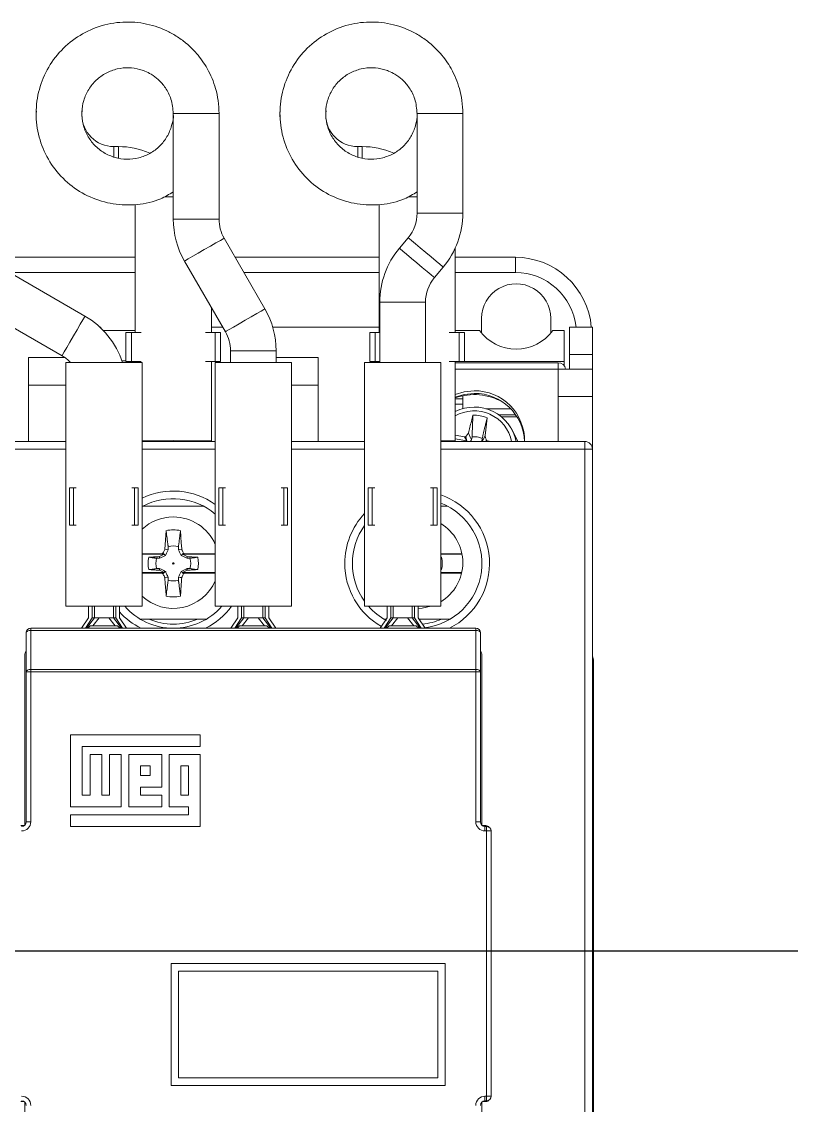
# Model space of a CAD drawing. Header units: millimetres. Extents: x 1004 to 59588, y 686 to 38112.
# Drawn here: x 44380.1 to 44430.6, y 36861.7 to 36932.7 of the extents above; entities that cross this region are included whole.
import ezdxf

# ---------------------------------------------------------------- set-up
doc = ezdxf.new("R2010")
doc.units = ezdxf.units.MM

msp = doc.modelspace()

# ---------------------------------------------------------------- linework, layer by layer
at = {"color": 7, "linetype": 'Continuous', "lineweight": 15}
for p, q in [((44381.062, 36926.876), (44381.049, 36926.723)), ((44381.049, 36926.723), (44381.049, 36926.653)), ((44381.049, 36926.653), (44381.055, 36926.421)), ((44384.049, 36926.723), (44384.073, 36926.891)), ((44390.049, 36926.723), (44390.049, 36919.795)), ((44393.049, 36926.723), (44390.049, 36926.723)), ((44393.049, 36919.795), (44393.049, 36926.723)), ((44397.062, 36926.876), (44397.049, 36926.723)), ((44397.049, 36926.723), (44397.049, 36926.653)), ((44397.049, 36926.653), (44397.061, 36926.314)), ((44400.049, 36926.723), (44400.073, 36926.891)), ((44406.049, 36926.723), (44406.049, 36920.179)), ((44409.049, 36926.723), (44406.049, 36926.723)), ((44409.049, 36920.179), (44409.049, 36926.723)), ((44386.449, 36924.553), (44386.149, 36924.553)), ((44386.149, 36923.888), (44386.149, 36924.553)), ((44386.449, 36923.799), (44386.449, 36924.553)), ((44402.449, 36924.553), (44402.149, 36924.553)), ((44402.149, 36923.888), (44402.149, 36924.553)), ((44402.449, 36923.799), (44402.449, 36924.553)), ((44389.491, 36921.253), (44390.049, 36921.253)), ((44405.491, 36921.253), (44406.049, 36921.253)), ((44387.549, 36920.761), (44387.549, 36912.353)), ((44403.549, 36920.761), (44403.549, 36912.353)), ((44409.049, 36920.179), (44406.049, 36920.179)), ((44393.049, 36919.795), (44390.049, 36919.795)), ((44396.063, 36913.906), (44393.384, 36918.545)), ((44405.464, 36918.572), (44404.886, 36917.883)), ((44377.758, 36917.289), (44387.549, 36917.289)), ((44394.11, 36917.289), (44403.549, 36917.289)), ((44408.549, 36912.353), (44408.549, 36917.888)), ((44408.549, 36917.289), (44412.496, 36917.289)), ((44412.496, 36917.289), (44412.496, 36916.293)), ((44384.249, 36913.433), (44378.299, 36916.868)), ((44390.786, 36917.045), (44393.464, 36912.406)), ((44407.184, 36915.955), (44407.763, 36916.644)), ((44387.549, 36916.293), (44379.295, 36916.293)), ((44403.549, 36916.293), (44394.685, 36916.293)), ((44412.496, 36916.293), (44408.549, 36916.293)), ((44376.799, 36914.27), (44382.749, 36910.834)), ((44392.549, 36912.353), (44392.549, 36913.991)), ((44403.599, 36914.348), (44403.599, 36910.397)), ((44406.599, 36914.348), (44403.599, 36914.348)), ((44406.599, 36910.397), (44406.599, 36914.348)), ((44410.284, 36912.309), (44410.284, 36913.289)), ((44414.815, 36913.289), (44414.815, 36912.309)), ((44385.234, 36912.707), (44385.299, 36912.707)), ((44385.299, 36912.707), (44385.299, 36912.646)), ((44385.457, 36912.489), (44387.549, 36912.489)), ((44387.299, 36912.353), (44386.945, 36912.353)), ((44386.945, 36910.453), (44386.945, 36912.353)), ((44387.936, 36912.353), (44387.299, 36912.353)), ((44387.299, 36912.353), (44387.299, 36910.453)), ((44392.799, 36912.353), (44392.162, 36912.353)), ((44392.549, 36912.707), (44393.291, 36912.707)), ((44392.799, 36910.453), (44392.799, 36912.353)), ((44393.154, 36912.353), (44392.799, 36912.353)), ((44393.154, 36910.453), (44393.154, 36912.353)), ((44396.576, 36912.707), (44403.549, 36912.707)), ((44403.299, 36912.353), (44402.945, 36912.353)), ((44402.945, 36910.453), (44402.945, 36912.353)), ((44403.599, 36912.353), (44403.299, 36912.353)), ((44403.299, 36912.353), (44403.299, 36910.453)), ((44403.549, 36912.353), (44403.549, 36912.707)), ((44408.799, 36912.353), (44408.162, 36912.353)), ((44410.142, 36912.489), (44408.549, 36912.489)), ((44409.154, 36912.353), (44408.799, 36912.353)), ((44408.799, 36910.453), (44408.799, 36912.353)), ((44409.154, 36910.453), (44409.154, 36912.353)), ((44415.699, 36912.489), (44414.957, 36912.489)), ((44415.699, 36910.447), (44415.699, 36912.489)), ((44416.049, 36912.707), (44417.549, 36912.707)), ((44416.049, 36912.707), (44416.049, 36910.907)), ((44417.549, 36912.707), (44417.549, 36910.907)), ((44393.799, 36911.156), (44393.799, 36910.397)), ((44396.799, 36911.156), (44393.799, 36911.156)), ((44396.799, 36910.397), (44396.799, 36911.156)), ((44417.549, 36910.907), (44416.049, 36910.907)), ((44416.049, 36909.957), (44416.049, 36910.907)), ((44417.549, 36909.957), (44417.549, 36910.907)), ((44380.549, 36910.707), (44380.549, 36908.907)), ((44380.549, 36910.707), (44382.947, 36910.707)), ((44382.999, 36910.397), (44382.999, 36894.397)), ((44387.999, 36910.397), (44382.999, 36910.397)), ((44386.69, 36910.489), (44386.945, 36910.489)), ((44387.299, 36910.453), (44386.945, 36910.453)), ((44387.299, 36910.453), (44387.936, 36910.453)), ((44387.549, 36910.453), (44387.549, 36910.397)), ((44387.999, 36894.397), (44387.999, 36910.397)), ((44392.162, 36910.453), (44392.799, 36910.453)), ((44392.549, 36905.253), (44392.549, 36910.453)), ((44392.799, 36910.453), (44393.154, 36910.453)), ((44392.799, 36910.397), (44392.799, 36894.397)), ((44397.799, 36910.397), (44392.799, 36910.397)), ((44396.799, 36910.707), (44399.549, 36910.707)), ((44397.799, 36894.397), (44397.799, 36910.397)), ((44399.549, 36910.707), (44399.549, 36908.907)), ((44402.599, 36910.397), (44402.599, 36894.397)), ((44407.599, 36910.397), (44402.599, 36910.397)), ((44403.299, 36910.453), (44402.945, 36910.453)), ((44403.299, 36910.453), (44403.599, 36910.453)), ((44403.549, 36910.453), (44403.549, 36910.397)), ((44403.549, 36910.397), (44403.549, 36910.453)), ((44407.599, 36894.397), (44407.599, 36910.397)), ((44408.162, 36910.453), (44408.799, 36910.453)), ((44408.549, 36905.253), (44408.549, 36910.453)), ((44408.549, 36910.447), (44415.699, 36910.447)), ((44415.299, 36910.374), (44408.549, 36910.374)), ((44408.799, 36910.453), (44409.154, 36910.453)), ((44415.299, 36909.961), (44415.299, 36910.374)), ((44415.685, 36910.193), (44415.699, 36910.193)), ((44415.699, 36910.193), (44415.699, 36910.447)), ((44415.699, 36910.174), (44415.699, 36910.193)), ((44415.299, 36909.961), (44408.549, 36909.961)), ((44415.299, 36909.957), (44415.299, 36909.961)), ((44415.299, 36909.957), (44417.549, 36909.957)), ((44415.299, 36908.157), (44415.299, 36909.957)), ((44417.549, 36909.957), (44417.549, 36908.157)), ((44380.549, 36908.907), (44380.549, 36905.207)), ((44382.999, 36908.907), (44380.549, 36908.907)), ((44399.549, 36908.907), (44397.799, 36908.907)), ((44399.549, 36908.907), (44399.549, 36905.207)), ((44409.049, 36908.003), (44408.549, 36908.003)), ((44409.049, 36907.359), (44409.049, 36908.207)), ((44415.299, 36905.207), (44415.299, 36908.157)), ((44417.549, 36908.157), (44415.299, 36908.157)), ((44417.549, 36908.157), (44417.549, 36904.707)), ((44409.049, 36907.663), (44408.549, 36907.663)), ((44412.181, 36907.359), (44410.549, 36907.359)), ((44412.509, 36906.965), (44411.396, 36906.965)), ((44412.601, 36906.826), (44411.581, 36906.826)), ((44412.404, 36905.759), (44412.22, 36906.077)), ((44363.049, 36905.207), (44382.999, 36905.207)), ((44387.999, 36905.253), (44392.549, 36905.253)), ((44387.999, 36905.207), (44392.799, 36905.207)), ((44388.452, 36905.207), (44388.471, 36905.253)), ((44388.7, 36905.207), (44388.732, 36905.253)), ((44390.049, 36905.262), (44389.901, 36905.207)), ((44390.211, 36905.203), (44390.049, 36905.262)), ((44390.049, 36905.262), (44390.049, 36905.207)), ((44391.627, 36905.253), (44391.647, 36905.207)), ((44392.299, 36905.207), (44392.299, 36905.253)), ((44397.799, 36905.207), (44402.599, 36905.207)), ((44407.599, 36905.207), (44417.049, 36905.207)), ((44407.618, 36905.253), (44408.549, 36905.253)), ((44407.627, 36905.253), (44407.647, 36905.207)), ((44408.554, 36905.207), (44408.292, 36905.236)), ((44409.166, 36905.511), (44408.549, 36905.618)), ((44409.304, 36905.258), (44408.549, 36905.388)), ((44409.304, 36905.258), (44409.132, 36905.207)), ((44409.166, 36905.511), (44409.25, 36905.535)), ((44409.304, 36905.258), (44409.166, 36905.511)), ((44409.322, 36905.207), (44409.25, 36905.535)), ((44409.656, 36905.514), (44409.619, 36905.31)), ((44410.295, 36905.207), (44410.323, 36905.398)), ((44410.551, 36905.207), (44410.584, 36905.303)), ((44410.584, 36905.303), (44410.655, 36905.252)), ((44410.655, 36905.252), (44410.621, 36905.207)), ((44410.913, 36905.207), (44410.655, 36905.252)), ((44412.404, 36905.759), (44412.652, 36905.207)), ((44417.049, 36905.207), (44417.049, 36904.707)), ((44382.999, 36904.707), (44363.049, 36904.707)), ((44392.799, 36904.707), (44387.999, 36904.707)), ((44402.599, 36904.707), (44397.799, 36904.707)), ((44417.049, 36904.707), (44407.599, 36904.707)), ((44417.049, 36838.707), (44417.049, 36904.707)), ((44417.049, 36904.707), (44417.549, 36904.707)), ((44417.549, 36904.707), (44417.549, 36838.707)), ((44383.245, 36899.723), (44383.245, 36902.175)), ((44383.245, 36902.175), (44383.492, 36902.175)), ((44383.492, 36899.723), (44383.492, 36902.175)), ((44383.492, 36902.175), (44383.67, 36902.175)), ((44387.328, 36902.175), (44387.507, 36902.175)), ((44387.507, 36899.723), (44387.507, 36902.175)), ((44387.754, 36902.175), (44387.507, 36902.175)), ((44387.754, 36902.175), (44387.754, 36899.723)), ((44393.045, 36899.723), (44393.045, 36902.175)), ((44393.045, 36902.175), (44393.292, 36902.175)), ((44393.292, 36899.723), (44393.292, 36902.175)), ((44393.292, 36902.175), (44393.47, 36902.175)), ((44397.128, 36902.175), (44397.307, 36902.175)), ((44397.307, 36899.723), (44397.307, 36902.175)), ((44397.554, 36902.175), (44397.307, 36902.175)), ((44397.554, 36902.175), (44397.554, 36899.723)), ((44402.845, 36899.723), (44402.845, 36902.175)), ((44402.845, 36902.175), (44403.092, 36902.175)), ((44403.092, 36899.723), (44403.092, 36902.175)), ((44403.092, 36902.175), (44403.27, 36902.175)), ((44406.928, 36902.175), (44407.107, 36902.175)), ((44407.107, 36899.723), (44407.107, 36902.175)), ((44407.354, 36902.175), (44407.107, 36902.175)), ((44407.354, 36902.175), (44407.354, 36899.723)), ((44392.049, 36900.957), (44388.049, 36900.957)), ((44408.049, 36900.957), (44407.599, 36900.957)), ((44383.245, 36899.723), (44383.492, 36899.723)), ((44383.492, 36899.723), (44383.67, 36899.723)), ((44387.328, 36899.723), (44387.507, 36899.723)), ((44387.507, 36899.723), (44387.754, 36899.723)), ((44393.045, 36899.723), (44393.292, 36899.723)), ((44393.292, 36899.723), (44393.47, 36899.723)), ((44397.128, 36899.723), (44397.307, 36899.723)), ((44397.307, 36899.723), (44397.554, 36899.723)), ((44402.845, 36899.723), (44403.092, 36899.723)), ((44403.092, 36899.723), (44403.27, 36899.723)), ((44406.928, 36899.723), (44407.107, 36899.723)), ((44407.107, 36899.723), (44407.354, 36899.723)), ((44389.711, 36898.301), (44389.707, 36898.108)), ((44390.391, 36898.108), (44390.388, 36898.301)), ((44389.293, 36897.846), (44387.999, 36897.846)), ((44389.44, 36897.807), (44387.999, 36897.807)), ((44389.149, 36897.55), (44388.956, 36897.546)), ((44389.44, 36897.807), (44389.134, 36897.655)), ((44389.293, 36897.846), (44389.372, 36897.885)), ((44389.44, 36897.807), (44389.293, 36897.846)), ((44390.805, 36897.846), (44390.659, 36897.807)), ((44392.799, 36897.807), (44390.659, 36897.807)), ((44390.964, 36897.655), (44390.659, 36897.807)), ((44390.727, 36897.885), (44390.805, 36897.846)), ((44392.799, 36897.846), (44390.805, 36897.846)), ((44391.143, 36897.546), (44390.95, 36897.55)), ((44408.991, 36897.846), (44407.599, 36897.846)), ((44408.999, 36897.807), (44407.599, 36897.807)), ((44407.651, 36897.61), (44407.599, 36897.613)), ((44387.999, 36896.607), (44389.44, 36896.607)), ((44388.956, 36896.869), (44389.149, 36896.865)), ((44389.134, 36896.76), (44389.44, 36896.607)), ((44389.293, 36896.569), (44389.44, 36896.607)), ((44390.659, 36896.607), (44390.964, 36896.76)), ((44390.659, 36896.607), (44390.805, 36896.569)), ((44390.659, 36896.607), (44392.799, 36896.607)), ((44390.95, 36896.865), (44391.143, 36896.869)), ((44407.599, 36896.802), (44407.651, 36896.805)), ((44407.599, 36896.607), (44408.978, 36896.607)), ((44387.999, 36896.569), (44389.293, 36896.569)), ((44389.372, 36896.53), (44389.293, 36896.569)), ((44389.707, 36896.307), (44389.711, 36896.114)), ((44390.388, 36896.114), (44390.391, 36896.307)), ((44390.805, 36896.569), (44390.727, 36896.53)), ((44390.805, 36896.569), (44392.799, 36896.569)), ((44407.599, 36896.569), (44408.969, 36896.569)), ((44387.999, 36894.397), (44382.999, 36894.397)), ((44384.478, 36893.627), (44384.478, 36894.397)), ((44384.731, 36893.627), (44384.731, 36894.397)), ((44384.874, 36893.627), (44384.874, 36894.397)), ((44386.124, 36893.627), (44386.124, 36894.397)), ((44386.268, 36893.627), (44386.268, 36894.397)), ((44386.521, 36894.397), (44386.521, 36893.627)), ((44397.799, 36894.397), (44392.799, 36894.397)), ((44394.278, 36893.627), (44394.278, 36894.397)), ((44394.531, 36893.627), (44394.531, 36894.397)), ((44394.674, 36893.627), (44394.674, 36894.397)), ((44395.924, 36893.627), (44395.924, 36894.397)), ((44396.068, 36893.627), (44396.068, 36894.397)), ((44396.321, 36894.397), (44396.321, 36893.627)), ((44407.599, 36894.397), (44402.599, 36894.397)), ((44404.078, 36893.627), (44404.078, 36894.397)), ((44404.331, 36893.627), (44404.331, 36894.397)), ((44404.474, 36893.627), (44404.474, 36894.397)), ((44405.724, 36893.627), (44405.724, 36894.397)), ((44405.868, 36893.627), (44405.868, 36894.397)), ((44406.121, 36894.397), (44406.121, 36893.627)), ((44384.029, 36892.957), (44384.478, 36893.627)), ((44384.731, 36893.627), (44384.279, 36892.957)), ((44384.874, 36893.627), (44384.347, 36892.957)), ((44384.604, 36893.117), (44384.444, 36892.957)), ((44384.604, 36893.117), (44386.394, 36893.117)), ((44384.874, 36893.627), (44384.731, 36893.627)), ((44385.182, 36893.627), (44384.759, 36893.117)), ((44384.874, 36893.627), (44385.182, 36893.627)), ((44385.182, 36893.627), (44385.196, 36893.627)), ((44385.803, 36893.627), (44385.817, 36893.627)), ((44385.817, 36893.627), (44386.124, 36893.627)), ((44386.24, 36893.117), (44385.817, 36893.627)), ((44386.124, 36893.627), (44386.268, 36893.627)), ((44386.652, 36892.957), (44386.124, 36893.627)), ((44386.719, 36892.957), (44386.268, 36893.627)), ((44386.554, 36892.957), (44386.394, 36893.117)), ((44386.521, 36893.627), (44386.97, 36892.957)), ((44387.872, 36893.557), (44392.227, 36893.557)), ((44393.829, 36892.957), (44394.278, 36893.627)), ((44394.531, 36893.627), (44394.079, 36892.957)), ((44394.674, 36893.627), (44394.147, 36892.957)), ((44394.404, 36893.117), (44394.244, 36892.957)), ((44394.404, 36893.117), (44396.194, 36893.117)), ((44394.674, 36893.627), (44394.531, 36893.627)), ((44394.982, 36893.627), (44394.559, 36893.117)), ((44394.674, 36893.627), (44394.982, 36893.627)), ((44394.982, 36893.627), (44394.996, 36893.627)), ((44395.603, 36893.627), (44395.617, 36893.627)), ((44395.617, 36893.627), (44395.924, 36893.627)), ((44396.04, 36893.117), (44395.617, 36893.627)), ((44395.924, 36893.627), (44396.068, 36893.627)), ((44396.452, 36892.957), (44395.924, 36893.627)), ((44396.519, 36892.957), (44396.068, 36893.627)), ((44396.354, 36892.957), (44396.194, 36893.117)), ((44396.321, 36893.627), (44396.77, 36892.957)), ((44403.629, 36892.957), (44404.078, 36893.627)), ((44403.872, 36893.557), (44404.031, 36893.557)), ((44404.331, 36893.627), (44403.879, 36892.957)), ((44404.474, 36893.627), (44403.947, 36892.957)), ((44404.204, 36893.117), (44404.044, 36892.957)), ((44404.204, 36893.117), (44405.994, 36893.117)), ((44404.474, 36893.627), (44404.331, 36893.627)), ((44404.782, 36893.627), (44404.359, 36893.117)), ((44404.474, 36893.627), (44404.782, 36893.627)), ((44404.782, 36893.627), (44404.796, 36893.627)), ((44405.403, 36893.627), (44405.417, 36893.627)), ((44405.417, 36893.627), (44405.724, 36893.627)), ((44405.84, 36893.117), (44405.417, 36893.627)), ((44405.724, 36893.627), (44405.868, 36893.627)), ((44406.252, 36892.957), (44405.724, 36893.627)), ((44406.319, 36892.957), (44405.868, 36893.627)), ((44406.154, 36892.957), (44405.994, 36893.117)), ((44406.121, 36893.627), (44406.57, 36892.957)), ((44406.168, 36893.557), (44408.227, 36893.557)), ((44380.399, 36890.106), (44380.399, 36892.657)), ((44380.699, 36892.807), (44380.699, 36892.957)), ((44380.699, 36892.957), (44409.899, 36892.957)), ((44380.699, 36892.807), (44380.699, 36890.256)), ((44409.899, 36892.807), (44380.699, 36892.807)), ((44409.899, 36892.807), (44409.899, 36892.957)), ((44409.899, 36890.256), (44409.899, 36892.807)), ((44410.199, 36892.657), (44410.199, 36890.106)), ((44380.299, 36891.207), (44380.299, 36880.034)), ((44410.299, 36891.207), (44410.299, 36880.034)), ((44380.699, 36890.106), (44380.699, 36890.256)), ((44380.699, 36890.256), (44409.899, 36890.256)), ((44409.899, 36890.106), (44409.899, 36890.256)), ((44417.618, 36852.789), (44417.618, 36890.789)), ((44380.699, 36890.106), (44380.399, 36890.106)), ((44380.399, 36880.257), (44380.399, 36890.106)), ((44380.699, 36890.106), (44380.699, 36880.257)), ((44409.899, 36890.106), (44380.699, 36890.106)), ((44409.899, 36890.106), (44410.199, 36890.106)), ((44409.899, 36880.257), (44409.899, 36890.106)), ((44410.199, 36890.106), (44410.199, 36880.257)), ((44383.299, 36885.957), (44383.299, 36881.248)), ((44391.819, 36885.957), (44383.299, 36885.957)), ((44391.819, 36885.192), (44391.819, 36885.957)), ((44384.08, 36885.192), (44391.819, 36885.192)), ((44384.08, 36882.013), (44384.08, 36885.192)), ((44384.589, 36884.683), (44384.589, 36882.013)), ((44385.354, 36884.683), (44384.589, 36884.683)), ((44385.354, 36882.013), (44385.354, 36884.683)), ((44385.864, 36884.683), (44385.864, 36882.013)), ((44386.629, 36884.683), (44385.864, 36884.683)), ((44386.629, 36881.248), (44386.629, 36884.683)), ((44387.139, 36884.683), (44387.139, 36881.248)), ((44389.299, 36884.683), (44387.139, 36884.683)), ((44389.299, 36882.523), (44389.299, 36884.683)), ((44389.779, 36884.683), (44389.779, 36881.232)), ((44391.819, 36884.683), (44389.779, 36884.683)), ((44391.819, 36879.957), (44391.819, 36884.683)), ((44387.904, 36883.918), (44387.904, 36883.288)), ((44388.534, 36883.918), (44387.904, 36883.918)), ((44388.534, 36883.288), (44388.534, 36883.918)), ((44391.054, 36883.918), (44390.544, 36883.918)), ((44390.544, 36883.918), (44390.544, 36881.997)), ((44391.054, 36881.997), (44391.054, 36883.918)), ((44387.904, 36883.288), (44388.534, 36883.288)), ((44387.904, 36882.523), (44389.299, 36882.523)), ((44387.904, 36882.013), (44387.904, 36882.523)), ((44384.589, 36882.013), (44384.08, 36882.013)), ((44385.864, 36882.013), (44385.354, 36882.013)), ((44389.299, 36882.013), (44387.904, 36882.013)), ((44389.299, 36881.248), (44389.299, 36882.013)), ((44390.544, 36881.997), (44391.054, 36881.997)), ((44383.299, 36881.248), (44386.629, 36881.248)), ((44387.139, 36881.248), (44389.299, 36881.248)), ((44389.779, 36881.232), (44391.054, 36881.232)), ((44391.054, 36881.232), (44391.054, 36880.722)), ((44380.699, 36880.257), (44380.399, 36880.257)), ((44391.054, 36880.722), (44383.299, 36880.722)), ((44383.299, 36880.722), (44383.299, 36879.957)), ((44409.899, 36880.257), (44410.199, 36880.257)), ((44380.049, 36880.007), (44380.265, 36880.007)), ((44383.299, 36879.957), (44391.819, 36879.957)), ((44410.334, 36880.007), (44410.549, 36880.007)), ((44410.499, 36879.657), (44410.499, 36879.957)), ((44410.499, 36879.957), (44410.599, 36879.957)), ((44410.599, 36879.657), (44410.499, 36879.657)), ((44410.549, 36879.957), (44410.549, 36880.007)), ((44410.599, 36879.957), (44410.599, 36879.657)), ((44410.899, 36879.657), (44410.599, 36879.657)), ((44410.599, 36862.257), (44410.599, 36879.657)), ((44410.899, 36879.657), (44410.899, 36862.257)), ((44389.899, 36870.957), (44407.899, 36870.957)), ((44389.899, 36862.957), (44389.899, 36870.957)), ((44390.399, 36863.457), (44390.399, 36870.457)), ((44390.399, 36870.457), (44407.399, 36870.457)), ((44407.399, 36870.457), (44407.399, 36863.457)), ((44407.899, 36870.957), (44407.899, 36862.957)), ((44407.399, 36863.457), (44390.399, 36863.457)), ((44407.899, 36862.957), (44389.899, 36862.957)), ((44380.265, 36861.907), (44380.049, 36861.907)), ((44380.299, 36850.707), (44380.299, 36861.881)), ((44410.299, 36850.707), (44410.299, 36861.881)), ((44410.549, 36861.907), (44410.334, 36861.907)), ((44410.499, 36861.957), (44410.499, 36862.257)), ((44410.499, 36862.257), (44410.599, 36862.257)), ((44410.599, 36861.957), (44410.499, 36861.957)), ((44410.549, 36861.907), (44410.549, 36861.957)), ((44410.599, 36861.957), (44410.599, 36862.257)), ((44410.899, 36862.257), (44410.599, 36862.257))]:
    msp.add_line(p, q, dxfattribs=at)
msp.add_line((44092.042, 36871.789), (44748.186, 36871.789))
at = {"color": 7, "linetype": 'Continuous', "lineweight": 15, "flags": 128}
for points in [[(44393.384, 36918.545), (44393.321, 36918.509), (44393.136, 36918.402), (44392.849, 36918.236), (44392.487, 36918.027), (44392.085, 36917.795), (44391.684, 36917.563), (44391.322, 36917.354), (44391.034, 36917.189), (44390.85, 36917.082), (44390.786, 36917.045)], [(44407.763, 36916.644), (44407.706, 36916.691), (44407.543, 36916.828), (44407.289, 36917.041), (44406.969, 36917.31), (44406.614, 36917.608), (44406.258, 36917.906), (44405.938, 36918.175), (44405.684, 36918.388), (44405.521, 36918.525), (44405.464, 36918.572)], [(44407.184, 36915.955), (44407.128, 36916.002), (44406.965, 36916.139), (44406.711, 36916.352), (44406.39, 36916.621), (44406.035, 36916.919), (44405.68, 36917.217), (44405.36, 36917.486), (44405.106, 36917.699), (44404.942, 36917.836), (44404.886, 36917.883)], [(44396.063, 36913.906), (44395.999, 36913.87), (44395.814, 36913.763), (44395.527, 36913.597), (44395.165, 36913.388), (44394.763, 36913.156), (44394.362, 36912.925), (44394, 36912.716), (44393.713, 36912.55), (44393.528, 36912.443), (44393.464, 36912.406)], [(44384.249, 36913.433), (44384.213, 36913.369), (44384.106, 36913.184), (44383.94, 36912.897), (44383.731, 36912.535), (44383.499, 36912.134), (44383.268, 36911.732), (44383.059, 36911.37), (44382.893, 36911.083), (44382.786, 36910.898), (44382.749, 36910.834)], [(44415.445, 36909.957), (44415.397, 36909.96), (44415.299, 36909.961)], [(44408.549, 36908.291), (44409.135, 36908.467), (44409.799, 36908.533)], [(44409.799, 36908.36), (44409.135, 36908.293), (44408.549, 36908.117)], [(44410.637, 36906.766), (44410.593, 36906.373), (44410.55, 36905.98), (44410.506, 36905.588), (44410.504, 36905.569)], [(44409.619, 36905.31), (44409.538, 36905.49), (44409.457, 36905.671), (44409.417, 36905.758)], [(44410.301, 36905.207), (44410.378, 36905.345), (44410.504, 36905.569)], [(44390.521, 36899.356), (44390.547, 36898.956), (44390.574, 36898.556), (44390.6, 36898.156), (44390.601, 36898.136)], [(44390.391, 36898.108), (44390.476, 36898.12), (44390.601, 36898.136)], [(44389.149, 36897.55), (44389.137, 36897.634), (44389.134, 36897.655)], [(44389.53, 36897.727), (44389.47, 36897.787), (44389.372, 36897.885)], [(44390.569, 36897.727), (44390.629, 36897.787), (44390.727, 36897.885)], [(44390.95, 36897.55), (44390.961, 36897.634), (44390.964, 36897.655)], [(44389.149, 36896.865), (44389.137, 36896.781), (44389.134, 36896.76)], [(44389.53, 36896.688), (44389.47, 36896.628), (44389.372, 36896.53)], [(44390.569, 36896.688), (44390.629, 36896.628), (44390.727, 36896.53)], [(44390.95, 36896.865), (44390.961, 36896.781), (44390.964, 36896.76)], [(44389.707, 36896.307), (44389.623, 36896.295), (44389.498, 36896.279)], [(44389.578, 36895.059), (44389.551, 36895.459), (44389.525, 36895.859), (44389.499, 36896.259), (44389.498, 36896.279)], [(44406.121, 36894.258), (44406.374, 36894.275), (44406.955, 36894.397)], [(44380.699, 36892.807), (44380.641, 36892.805), (44380.585, 36892.796), (44380.533, 36892.782), (44380.487, 36892.764), (44380.45, 36892.741), (44380.422, 36892.715), (44380.405, 36892.687), (44380.399, 36892.657)], [(44410.199, 36892.657), (44410.194, 36892.687), (44410.177, 36892.715), (44410.149, 36892.741), (44410.112, 36892.764), (44410.066, 36892.782), (44410.014, 36892.796), (44409.958, 36892.805), (44409.899, 36892.807)], [(44380.699, 36890.256), (44380.641, 36890.253), (44380.585, 36890.244), (44380.533, 36890.231), (44380.487, 36890.212), (44380.45, 36890.189), (44380.422, 36890.163), (44380.405, 36890.135), (44380.399, 36890.106)], [(44410.199, 36890.106), (44410.194, 36890.135), (44410.177, 36890.163), (44410.149, 36890.189), (44410.112, 36890.212), (44410.066, 36890.231), (44410.014, 36890.244), (44409.958, 36890.253), (44409.899, 36890.256)]]:
    msp.add_lwpolyline(points, dxfattribs=at)
at = {"color": 7, "linetype": 'Continuous', "lineweight": 15}
msp.add_circle((44390.049, 36897.207), 0.0467, dxfattribs=at)
for centre, radius, start, end in [((44386.149, 36926.653), 2.1, 180, 270), ((44402.149, 36926.653), 2.1, 180, 270), ((44386.449, 36919.453), 5.1, 66.59444, 90), ((44402.449, 36919.453), 5.1, 66.59444, 90), ((44403.549, 36920.179), 2.5, 320, 0), ((44403.549, 36920.179), 5.5, 320, 0), ((44395.549, 36919.795), 5.5, 180, 210), ((44395.549, 36919.795), 2.5, 180, 210), ((44409.099, 36914.348), 5.5, 140, 180), ((44409.099, 36914.348), 2.5, 140, 180), ((44412.549, 36913.289), 2.266, 359.99891, 180.00109), ((44391.299, 36911.156), 5.5, 0, 30), ((44381.499, 36908.669), 5.5, 18.31183, 60), ((44391.299, 36911.156), 2.5, 0, 30), ((44381.499, 36908.669), 2.5, 43.72632, 60), ((44415.299, 36909.874), 0.5, 9.56447, 90), ((44409.799, 36904.481), 3.801, 60.50706, 109.1957), ((44409.825, 36905.26), 3.273, 359.08148, 90.45714), ((44409.825, 36905.084), 3.276, 2.15909, 90.44086), ((44409.802, 36904.674), 2.792, 11.01919, 116.6551), ((44409.799, 36904.721), 2.496, 11.235, 120.03661), ((44409.8, 36904.699), 2.23, 67.94435, 92.35353), ((44409.799, 36904.362), 1.16, 63.18328, 97.11469), ((44417.049, 36904.707), 0.5, 0, 90), ((44390.049, 36897.207), 4.75, 54.62346, 115.56781), ((44406.049, 36897.207), 4.75, 296.52535, 70.95469), ((44390.049, 36897.207), 4.25, 49.67978, 118.07249), ((44406.049, 36897.207), 4.25, 276.76816, 68.61052), ((44390.049, 36897.257), 3, 90, 133.10467), ((44390.049, 36897.257), 3, 23.55646, 90), ((44406.049, 36897.207), 4.75, 136.57842, 180), ((44406.049, 36897.207), 4.25, 144.26871, 180), ((44406.049, 36897.257), 3, 301.10892, 58.89108), ((44390.049, 36897.207), 2.2, 77.62055, 102.37945), ((44370.671, 36757.116), 142.272, 82.31069, 82.3959), ((44390.049, 36897.207), 1.145, 72.79371, 107.20629), ((44390.049, 36897.207), 1.652, 165.89643, 194.10357), ((44390.049, 36897.207), 1.145, 162.79371, 197.20629), ((44390.049, 36897.207), 1.145, 342.79371, 17.20629), ((44390.049, 36897.207), 1.652, 345.89643, 14.10357), ((44406.049, 36897.207), 1.652, 345.89643, 14.10357), ((44406.049, 36897.207), 4.75, 180, 240.45944), ((44406.049, 36897.207), 4.25, 180, 215.73129), ((44390.049, 36897.257), 3, 226.89533, 336.44354), ((44390.049, 36897.207), 1.145, 252.79371, 287.20629), ((44409.428, 37037.299), 142.272, 262.31069, 262.3959), ((44390.049, 36897.207), 2.2, 257.62055, 282.37945), ((44390.049, 36897.207), 4.75, 222.02181, 243.47465), ((44390.049, 36897.207), 4.25, 221.38966, 318.61034), ((44390.049, 36897.207), 4.75, 296.52535, 323.73086), ((44406.049, 36897.207), 4.25, 221.38966, 241.79606), ((44390.049, 36897.207), 3.989, 246.21191, 293.78809), ((44406.049, 36897.207), 3.989, 274.8328, 293.78809), ((44380.699, 36892.657), 0.3, 90, 180), ((44409.899, 36892.657), 0.3, 0, 90), ((44380.599, 36891.207), 0.3, 131.81031, 180), ((44409.999, 36891.207), 0.3, 0, 48.18969), ((44416.618, 36890.789), 1, 0, 21.27898), ((44380.099, 36880.257), 0.6, 270, 0), ((44380.099, 36880.257), 0.3, 270, 0), ((44410.499, 36880.257), 0.6, 180, 270), ((44410.499, 36880.257), 0.3, 180, 270), ((44410.549, 36879.707), 0.3, 38.2319, 90), ((44410.599, 36879.657), 0.3, 0, 90), ((44380.099, 36861.657), 0.6, 0, 90), ((44380.099, 36861.657), 0.3, 0, 90), ((44410.499, 36861.657), 0.6, 90, 180), ((44410.499, 36861.657), 0.3, 90, 180), ((44410.549, 36862.207), 0.3, 270, 321.7681), ((44410.599, 36862.257), 0.3, 270, 0)]:
    msp.add_arc(centre, radius, start, end, dxfattribs=at)
for centre, major_axis, ratio, start_param, end_param in [((44412.496, 36912.289), (4.11, -2.848), 0.999984, 0.689862, 2.176813), ((44412.496, 36912.293), (3.403, -2.103), 0.999979, 0.657359, 2.124376), ((44412.549, 36914.306), (0, 3.046), 0.984808, 2.210002, 4.073184)]:
    msp.add_ellipse(centre, major_axis=major_axis, ratio=ratio, start_param=start_param, end_param=end_param, dxfattribs=at)
for points, knots in [([(44393.049, 36926.723), (44393.038, 36927.007), (44393.015, 36927.558), (44392.796, 36928.561), (44392.355, 36929.629), (44391.656, 36930.62), (44390.942, 36931.318), (44390.259, 36931.813), (44389.355, 36932.304), (44388.112, 36932.698), (44386.532, 36932.771), (44384.975, 36932.428), (44383.561, 36931.69), (44382.387, 36930.61), (44381.535, 36929.261), (44381.065, 36927.737), (44381.007, 36926.142), (44381.367, 36924.589), (44382.12, 36923.182), (44383.213, 36922.019), (44384.57, 36921.183), (44386.101, 36920.726), (44387.689, 36920.698), (44389.056, 36920.983), (44389.779, 36921.421), (44390.049, 36921.585)], [0, 0, 0, 0, 0.027104, 0.052571, 0.09792, 0.136472, 0.167828, 0.192929, 0.216994, 0.266031, 0.316158, 0.366531, 0.416784, 0.466992, 0.517355, 0.567613, 0.617822, 0.668187, 0.718453, 0.768657, 0.819015, 0.869289, 0.919494, 0.969847, 1, 1, 1, 1]), ([(44409.049, 36926.723), (44409.038, 36927.007), (44409.015, 36927.558), (44408.796, 36928.561), (44408.355, 36929.629), (44407.656, 36930.62), (44406.942, 36931.318), (44406.259, 36931.813), (44405.355, 36932.304), (44404.112, 36932.698), (44402.532, 36932.771), (44400.975, 36932.428), (44399.561, 36931.69), (44398.387, 36930.61), (44397.535, 36929.261), (44397.065, 36927.737), (44397.007, 36926.142), (44397.367, 36924.589), (44398.12, 36923.182), (44399.213, 36922.019), (44400.57, 36921.183), (44402.101, 36920.726), (44403.689, 36920.698), (44405.056, 36920.983), (44405.779, 36921.421), (44406.049, 36921.585)], [0, 0, 0, 0, 0.027104, 0.052571, 0.09792, 0.136472, 0.167828, 0.192929, 0.216994, 0.266031, 0.316158, 0.366531, 0.416784, 0.466992, 0.517355, 0.567613, 0.617822, 0.668187, 0.718453, 0.768657, 0.819015, 0.869289, 0.919494, 0.969847, 1, 1, 1, 1]), ([(44390.041, 36926.774), (44390.044, 36926.753), (44390.083, 36926.471), (44389.962, 36925.92), (44389.669, 36925.186), (44389.174, 36924.557), (44388.538, 36924.078), (44387.796, 36923.782), (44387.004, 36923.689), (44386.216, 36923.805), (44385.483, 36924.124), (44384.86, 36924.622), (44384.388, 36925.264), (44384.1, 36926.008), (44384.015, 36926.802), (44384.14, 36927.588), (44384.467, 36928.317), (44384.971, 36928.935), (44385.618, 36929.4), (44386.36, 36929.678), (44387.12, 36929.753), (44387.73, 36929.662), (44388.215, 36929.498), (44388.638, 36929.287), (44389.112, 36928.935), (44389.579, 36928.393), (44389.965, 36927.639), (44390.02, 36927.042), (44390.049, 36926.723)], [0, 0, 0, 0, 0.003347, 0.045229, 0.086979, 0.128842, 0.170739, 0.212493, 0.254345, 0.296248, 0.338002, 0.379848, 0.421761, 0.463515, 0.505346, 0.547264, 0.589023, 0.630851, 0.672776, 0.714533, 0.755266, 0.793022, 0.811883, 0.836555, 0.867816, 0.905403, 0.949435, 1, 1, 1, 1]), ([(44406.041, 36926.774), (44406.044, 36926.753), (44406.083, 36926.471), (44405.962, 36925.92), (44405.669, 36925.186), (44405.174, 36924.557), (44404.538, 36924.078), (44403.796, 36923.782), (44403.004, 36923.689), (44402.216, 36923.805), (44401.483, 36924.124), (44400.86, 36924.622), (44400.388, 36925.264), (44400.1, 36926.008), (44400.015, 36926.802), (44400.14, 36927.588), (44400.467, 36928.317), (44400.971, 36928.935), (44401.618, 36929.4), (44402.36, 36929.678), (44403.12, 36929.753), (44403.73, 36929.662), (44404.215, 36929.498), (44404.638, 36929.287), (44405.112, 36928.935), (44405.579, 36928.393), (44405.965, 36927.639), (44406.02, 36927.042), (44406.049, 36926.723)], [0, 0, 0, 0, 0.003347, 0.045229, 0.086979, 0.128842, 0.170739, 0.212493, 0.254345, 0.296248, 0.338002, 0.379848, 0.421761, 0.463515, 0.505346, 0.547264, 0.589023, 0.630851, 0.672776, 0.714533, 0.755266, 0.793022, 0.811883, 0.836555, 0.867816, 0.905403, 0.949435, 1, 1, 1, 1]), ([(44409.417, 36905.758), (44409.449, 36905.886), (44409.513, 36906.144), (44409.61, 36906.534), (44409.675, 36906.796), (44409.708, 36906.927)], [0, 0, 0, 0, 0.328071, 0.664035, 1, 1, 1, 1]), ([(44409.708, 36906.927), (44409.704, 36906.803), (44409.696, 36906.594), (44409.683, 36906.254), (44409.673, 36905.972), (44409.664, 36905.743), (44409.659, 36905.612), (44409.657, 36905.546), (44409.656, 36905.514)], [0, 0, 0, 0, 0.263002, 0.445587, 0.722793, 0.861396, 0.930698, 1, 1, 1, 1]), ([(44410.323, 36905.398), (44410.33, 36905.43), (44410.345, 36905.493), (44410.374, 36905.62), (44410.425, 36905.841), (44410.487, 36906.114), (44410.563, 36906.443), (44410.609, 36906.646), (44410.637, 36906.766)], [0, 0, 0, 0, 0.069302, 0.138604, 0.277207, 0.554413, 0.736999, 1, 1, 1, 1]), ([(44409.25, 36905.535), (44409.272, 36905.565), (44409.316, 36905.624), (44409.372, 36905.698), (44409.406, 36905.742), (44409.417, 36905.758)], [0, 0, 0, 0, 0.396392, 0.792782, 1, 1, 1, 1]), ([(44409.619, 36905.31), (44409.599, 36905.28), (44409.576, 36905.246), (44409.553, 36905.211), (44409.551, 36905.207)], [0, 0, 0, 0, 0.887594, 1, 1, 1, 1]), ([(44410.504, 36905.569), (44410.511, 36905.545), (44410.538, 36905.457), (44410.565, 36905.368), (44410.584, 36905.303)], [0, 0, 0, 0, 0.271067, 1, 1, 1, 1]), ([(44389.498, 36898.136), (44389.506, 36898.27), (44389.524, 36898.54), (44389.551, 36898.946), (44389.569, 36899.22), (44389.578, 36899.356)], [0, 0, 0, 0, 0.328071, 0.664036, 1, 1, 1, 1]), ([(44389.578, 36899.356), (44389.589, 36899.264), (44389.609, 36899.108), (44389.641, 36898.854), (44389.668, 36898.644), (44389.689, 36898.473), (44389.702, 36898.375), (44389.708, 36898.326), (44389.711, 36898.301)], [0, 0, 0, 0, 0.2630013, 0.4455874, 0.7227928, 0.8613965, 0.9306991, 1, 1, 1, 1]), ([(44390.388, 36898.301), (44390.391, 36898.326), (44390.397, 36898.375), (44390.409, 36898.473), (44390.431, 36898.644), (44390.457, 36898.854), (44390.49, 36899.108), (44390.509, 36899.264), (44390.521, 36899.356)], [0, 0, 0, 0, 0.069301, 0.138604, 0.277207, 0.554413, 0.736999, 1, 1, 1, 1]), ([(44389.372, 36897.885), (44389.389, 36897.918), (44389.421, 36897.985), (44389.463, 36898.068), (44389.489, 36898.119), (44389.498, 36898.136)], [0, 0, 0, 0, 0.3963939, 0.7927796, 1, 1, 1, 1]), ([(44389.707, 36898.108), (44389.693, 36898.076), (44389.663, 36898.013), (44389.604, 36897.887), (44389.559, 36897.791), (44389.53, 36897.727)], [0, 0, 0, 0, 0.2544492, 0.5089115, 1, 1, 1, 1]), ([(44390.569, 36897.727), (44390.542, 36897.785), (44390.499, 36897.878), (44390.44, 36898.005), (44390.408, 36898.074), (44390.391, 36898.108)], [0, 0, 0, 0, 0.446209, 0.722887, 1, 1, 1, 1]), ([(44390.601, 36898.136), (44390.613, 36898.114), (44390.655, 36898.03), (44390.696, 36897.946), (44390.727, 36897.885)], [0, 0, 0, 0, 0.271064, 1, 1, 1, 1]), ([(44389.134, 36897.655), (44389.006, 36897.647), (44388.777, 36897.632), (44388.548, 36897.617), (44388.448, 36897.61)], [0, 0, 0, 0, 0.561171, 1, 1, 1, 1]), ([(44388.956, 36897.546), (44388.931, 36897.549), (44388.882, 36897.555), (44388.784, 36897.568), (44388.639, 36897.586), (44388.519, 36897.601), (44388.448, 36897.61)], [0, 0, 0, 0, 0.144252, 0.288507, 0.577015, 1, 1, 1, 1]), ([(44389.53, 36897.727), (44389.472, 36897.7), (44389.378, 36897.657), (44389.252, 36897.598), (44389.183, 36897.566), (44389.149, 36897.55)], [0, 0, 0, 0, 0.446212, 0.722888, 1, 1, 1, 1]), ([(44390.95, 36897.55), (44390.918, 36897.564), (44390.855, 36897.594), (44390.729, 36897.653), (44390.633, 36897.698), (44390.569, 36897.727)], [0, 0, 0, 0, 0.254445, 0.508911, 1, 1, 1, 1]), ([(44391.651, 36897.61), (44391.557, 36897.616), (44391.328, 36897.631), (44391.1, 36897.646), (44390.964, 36897.655)], [0, 0, 0, 0, 0.4092433, 1, 1, 1, 1]), ([(44391.651, 36897.61), (44391.58, 36897.601), (44391.459, 36897.586), (44391.315, 36897.568), (44391.217, 36897.555), (44391.168, 36897.549), (44391.143, 36897.546)], [0, 0, 0, 0, 0.422986, 0.711493, 0.855749, 1, 1, 1, 1]), ([(44388.448, 36896.805), (44388.519, 36896.814), (44388.639, 36896.829), (44388.784, 36896.847), (44388.882, 36896.86), (44388.931, 36896.866), (44388.956, 36896.869)], [0, 0, 0, 0, 0.422985, 0.711493, 0.855748, 1, 1, 1, 1]), ([(44388.448, 36896.805), (44388.541, 36896.799), (44388.77, 36896.784), (44388.999, 36896.769), (44389.134, 36896.76)], [0, 0, 0, 0, 0.409244, 1, 1, 1, 1]), ([(44389.149, 36896.865), (44389.18, 36896.851), (44389.244, 36896.821), (44389.37, 36896.762), (44389.466, 36896.717), (44389.53, 36896.688)], [0, 0, 0, 0, 0.254448, 0.50891, 1, 1, 1, 1]), ([(44389.53, 36896.688), (44389.557, 36896.63), (44389.6, 36896.536), (44389.659, 36896.41), (44389.691, 36896.341), (44389.707, 36896.307)], [0, 0, 0, 0, 0.446213, 0.72289, 1, 1, 1, 1]), ([(44390.391, 36896.307), (44390.406, 36896.338), (44390.436, 36896.402), (44390.495, 36896.528), (44390.539, 36896.624), (44390.569, 36896.688)], [0, 0, 0, 0, 0.2544456, 0.5089115, 1, 1, 1, 1]), ([(44390.569, 36896.688), (44390.627, 36896.715), (44390.72, 36896.758), (44390.847, 36896.817), (44390.916, 36896.849), (44390.95, 36896.865)], [0, 0, 0, 0, 0.4462109, 0.7228895, 1, 1, 1, 1]), ([(44390.964, 36896.76), (44391.093, 36896.768), (44391.322, 36896.783), (44391.551, 36896.798), (44391.651, 36896.805)], [0, 0, 0, 0, 0.5611703, 1, 1, 1, 1]), ([(44391.143, 36896.869), (44391.168, 36896.866), (44391.217, 36896.86), (44391.315, 36896.847), (44391.459, 36896.829), (44391.58, 36896.814), (44391.651, 36896.805)], [0, 0, 0, 0, 0.144252, 0.288506, 0.577014, 1, 1, 1, 1]), ([(44389.498, 36896.279), (44389.486, 36896.301), (44389.444, 36896.385), (44389.402, 36896.469), (44389.372, 36896.53)], [0, 0, 0, 0, 0.271067, 1, 1, 1, 1]), ([(44389.711, 36896.114), (44389.708, 36896.089), (44389.702, 36896.04), (44389.689, 36895.942), (44389.668, 36895.771), (44389.641, 36895.561), (44389.609, 36895.307), (44389.589, 36895.151), (44389.578, 36895.059)], [0, 0, 0, 0, 0.0693006, 0.1386032, 0.2772068, 0.5544122, 0.7369984, 1, 1, 1, 1]), ([(44390.521, 36895.059), (44390.509, 36895.151), (44390.49, 36895.307), (44390.457, 36895.561), (44390.431, 36895.771), (44390.409, 36895.942), (44390.397, 36896.04), (44390.391, 36896.089), (44390.388, 36896.114)], [0, 0, 0, 0, 0.263002, 0.445588, 0.722793, 0.861397, 0.930699, 1, 1, 1, 1]), ([(44390.601, 36896.279), (44390.592, 36896.145), (44390.575, 36895.875), (44390.548, 36895.468), (44390.53, 36895.195), (44390.521, 36895.059)], [0, 0, 0, 0, 0.328071, 0.664035, 1, 1, 1, 1]), ([(44390.727, 36896.53), (44390.71, 36896.497), (44390.677, 36896.43), (44390.635, 36896.346), (44390.61, 36896.296), (44390.601, 36896.279)], [0, 0, 0, 0, 0.39639, 0.792786, 1, 1, 1, 1]), ([(44385.196, 36893.627), (44385.244, 36893.627), (44385.34, 36893.627), (44385.499, 36893.627), (44385.659, 36893.627), (44385.755, 36893.627), (44385.803, 36893.627)], [0, 0, 0, 0, 0.249999, 0.499999, 0.749998, 1, 1, 1, 1]), ([(44394.996, 36893.627), (44395.044, 36893.627), (44395.14, 36893.627), (44395.299, 36893.627), (44395.459, 36893.627), (44395.555, 36893.627), (44395.603, 36893.627)], [0, 0, 0, 0, 0.250002, 0.5, 0.749998, 1, 1, 1, 1]), ([(44404.796, 36893.627), (44404.844, 36893.627), (44404.94, 36893.627), (44405.099, 36893.627), (44405.259, 36893.627), (44405.355, 36893.627), (44405.403, 36893.627)], [0, 0, 0, 0, 0.250002, 0.5, 0.749998, 1, 1, 1, 1])]:
    msp.add_open_spline(points, degree=3, knots=knots, dxfattribs=at)

doc.saveas('drawing.dxf')
